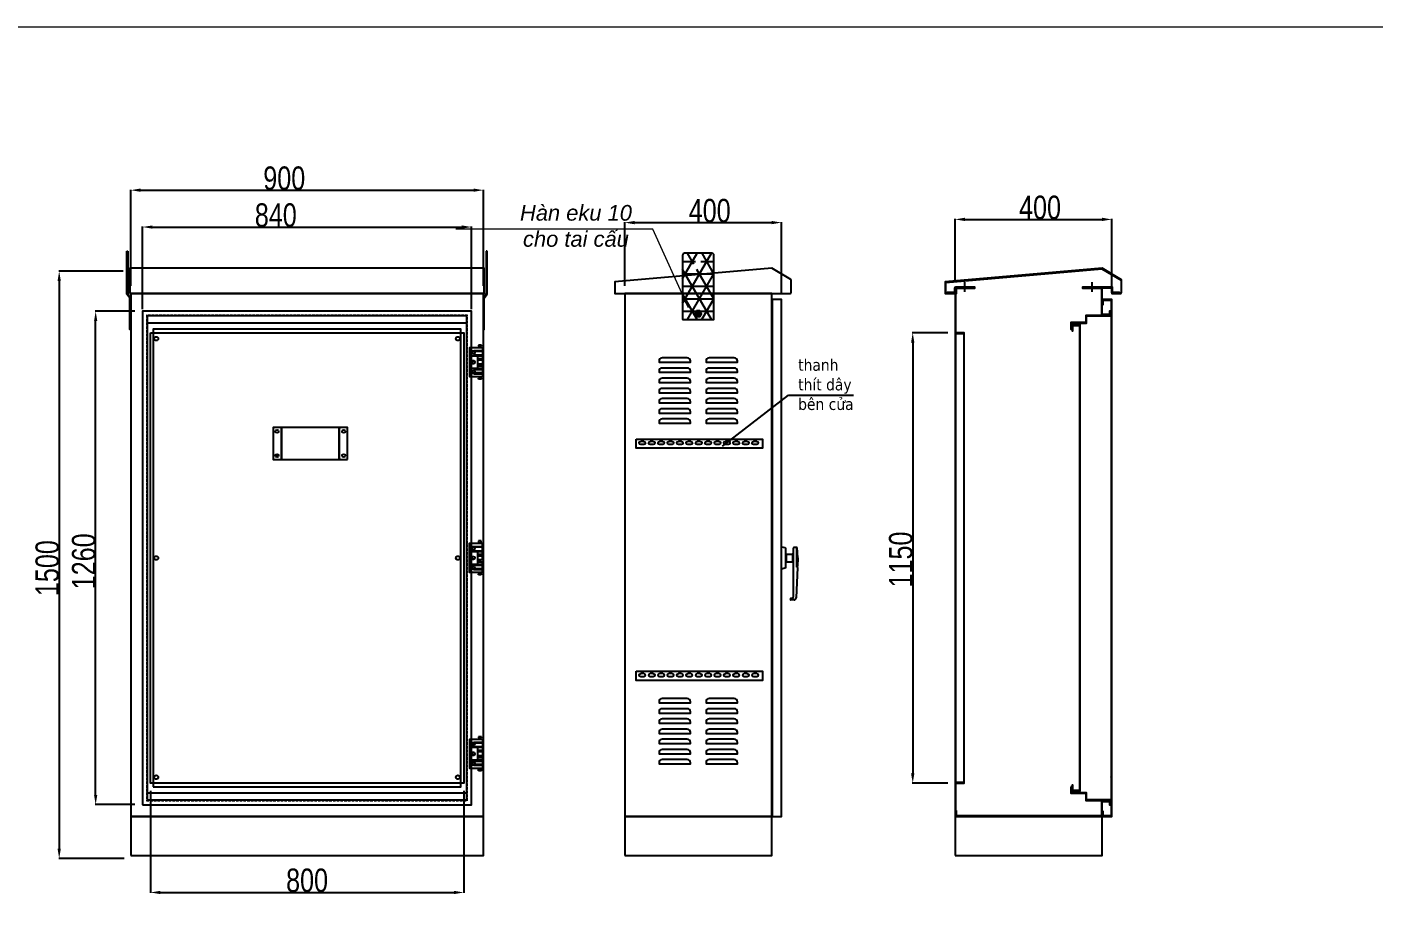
# Model space of a CAD drawing. Header units: inches. Extents: x 21 to 136330, y 8 to 58290.
# Drawn here: x 29458 to 32897, y 25747 to 28002 of the extents above; entities that cross this region are included whole.
import ezdxf
from ezdxf.enums import TextEntityAlignment as Align

# ---------------------------------------------------------------- set-up
doc = ezdxf.new("R2010")
doc.units = ezdxf.units.IN
doc.header["$MEASUREMENT"] = 0
doc.linetypes.add('EPL_DASH', pattern=[1, 0.5, -0.5])
doc.linetypes.add('HIDDEN', pattern=[9.525, 6.35, -3.175])
for name, color, linetype, lineweight in [('0 TĂNG CỨNG', 7, 'Continuous', 15), ('@.0.DM. NÉT ĐỨT', 8, 'HIDDEN', 9), ('ME-DIM', 8, 'Continuous', 13)]:
    doc.layers.add(name, color=color, linetype=linetype, lineweight=lineweight)
for name, color, linetype, transparency in [('@.0.DM. KÍCH THƯỚC', 8, 'Continuous', 0.2), ('@.0.DM. KÍCH THƯỚC @ 1', 8, 'Continuous', 0.2), ('@.DM. KÍCH THƯỚC', 8, 'Continuous', 0.2), ('@.DM. KÍCH THƯỚC @ 1', 8, 'Continuous', 0.2)]:
    doc.layers.add(name, color=color, linetype=linetype, transparency=transparency)
for name, color, linetype in [('@.0.DM. NÉT CHÍNH', 7, 'Continuous'), ('DIM', 96, 'Continuous'), ('equipments-cont.', 140, 'Continuous'), ('Text', 4, 'Continuous')]:
    doc.layers.add(name, color=color, linetype=linetype)
doc.styles.add('ARIAL', font='arial.ttf')
doc.styles.add('Note Text (ISO)', font='tahoma.ttf')
doc.styles.add('roman', font='roman.shx', dxfattribs={"width": 0.8})
doc.styles.add('Tahoma (Input Text)', font='tahoma.ttf')
doc.styles.add('TEXT-ELECTRICAL', font='')
doc.styles.get('TEXT-ELECTRICAL').set_extended_font_data('.VnArial NarrowH')
doc.dimstyles.new('Kích thước Duy Mạnh', dxfattribs={"dimtxt": 30, "dimasz": 25, "dimexe": 1.25, "dimexo": 20, "dimtad": 1, "dimdec": 1, "dimtxsty": 'roman', "dimcen": 2.5, "dimclrd": 8, "dimclre": 8, "dimclrt": 2, "dimadec": 0, "dimazin": 0, "dimtfac": 1, "dimtdec": 1, "dimtix": 1, "dimtmove": 0, "dimatfit": 3, "dimfxl": 1, "dimtfillclr": 1, "dimarcsym": 0})
doc.dimstyles.new('ME DIM 1-20', dxfattribs={"dimscale": 20, "dimtxt": 2, "dimasz": 1, "dimexe": 0.5, "dimexo": 0.5, "dimgap": 0.5, "dimtad": 1, "dimdec": 0, "dimzin": 0, "dimdsep": 46, "dimtxsty": 'TEXT-ELECTRICAL', "dimblk": 'OBLIQUE', "dimcen": 0, "dimdle": 0.5, "dimclrd": 256, "dimclre": 256, "dimclrt": 256, "dimadec": 0, "dimazin": 0, "dimtfac": 1, "dimtdec": 0, "dimtix": 1, "dimtofl": 0, "dimtmove": 0, "dimatfit": 3, "dimfxl": 1, "dimtolj": 1, "dimtzin": 0, "dimlwd": -1, "dimlwe": -1, "dimarcsym": 0})

# ---------------------------------------------------------------- blocks, each defined once
blk = doc.blocks.new('KHUNG KT1')
at = {"color": 7}
blk.add_lwpolyline([(0, 0), (7128, 0), (7128, -5040), (0, -5040)], close=True, dxfattribs=at)
at = {"color": 1, "style": 'Tahoma (Input Text)', "flags": 8}
for tag, p in [('#01', (328.9, -4851.1)), ('#03', (1514.7, -4846.3)), ('#05', (2819, -4851.1)), ('#07', (4424, -4851.1)), ('#09', (5172.9, -4851.1)), ('#02', (189.8, -4995.1)), ('#04', (1755.3, -4995.1)), ('#06', (2727.8, -4995.1)), ('#08', (4382.7, -4995.1)), ('#10', (5172.9, -4995.1))]:
    blk.add_attdef(tag, p, '', height=60, dxfattribs=at)
blk.add_attdef('#11', text='', height=60, dxfattribs=at).set_placement((6996, -4961.6), align=Align.CENTER)
at = {"layer": '0 TĂNG CỨNG', "color": 1, "style": 'ARIAL'}
blk.add_attdef('#12', (852.8, -4987.6), '', height=60, dxfattribs=at)
blk = doc.blocks.new('*D959')
at = {"layer": '@.DM. KÍCH THƯỚC', "color": 8, "lineweight": -2, "transparency": 16777216}
for p, q in [((29732.8, 27275.9), (29631.9, 27275.9)), ((29732.8, 26016.1), (29631.9, 26016.1))]:
    blk.add_line(p, q, dxfattribs=at)
at = {"layer": '@.DM. KÍCH THƯỚC', "lineweight": -2, "transparency": 16777216}
blk.add_line((29633.1, 26041.1), (29633.1, 27250.9), dxfattribs=at)
at = {"layer": '@.DM. KÍCH THƯỚC', "transparency": 16777216}
for points in [[(29629, 27250.9), (29637.3, 27250.9), (29633.1, 27275.9)], [(29629, 26041.1), (29637.3, 26041.1), (29633.1, 26016.1)]]:
    blk.add_solid(points, dxfattribs=at)
at = {"layer": 'Defpoints', "color": 0, "transparency": 16777216}
for p in [(29633.1, 27275.9), (29752.8, 27275.9), (29752.8, 26016.1)]:
    blk.add_point(p, dxfattribs=at)
at = {"layer": '@.DM. KÍCH THƯỚC', "color": 2, "transparency": 16777216, "insert": (29572.5, 26566), "char_height": 60, "attachment_point": 1, "rotation": 90, "style": 'roman'}
blk.add_mtext('1260', dxfattribs=at)
blk = doc.blocks.new('*D960')
at = {"layer": '@.DM. KÍCH THƯỚC', "color": 8, "lineweight": -2, "transparency": 16777216}
for p, q in [((29752.8, 27281), (29752.8, 27492.2)), ((30592.7, 27281), (30592.7, 27492.2))]:
    blk.add_line(p, q, dxfattribs=at)
at = {"layer": '@.DM. KÍCH THƯỚC', "lineweight": -2, "transparency": 16777216}
blk.add_line((29777.8, 27491), (30567.7, 27491), dxfattribs=at)
at = {"layer": '@.DM. KÍCH THƯỚC', "transparency": 16777216}
for points in [[(29777.8, 27495.1), (29777.8, 27486.8), (29752.8, 27491)], [(30567.7, 27495.1), (30567.7, 27486.8), (30592.7, 27491)]]:
    blk.add_solid(points, dxfattribs=at)
at = {"layer": 'Defpoints', "color": 0, "transparency": 16777216}
for p in [(30592.7, 27491), (29752.8, 27261), (30592.7, 27261)]:
    blk.add_point(p, dxfattribs=at)
at = {"layer": '@.DM. KÍCH THƯỚC', "color": 2, "transparency": 16777216, "insert": (30039.4, 27551.6), "char_height": 60, "attachment_point": 1, "style": 'roman'}
blk.add_mtext('840', dxfattribs=at)
blk = doc.blocks.new('*D964')
at = {"layer": '@.DM. KÍCH THƯỚC', "color": 8, "lineweight": -2, "transparency": 16777216}
for p, q in [((29703.3, 27378.5), (29538.8, 27378.5)), ((29705.8, 25878.7), (29538.8, 25878.7))]:
    blk.add_line(p, q, dxfattribs=at)
at = {"layer": '@.DM. KÍCH THƯỚC', "lineweight": -2, "transparency": 16777216}
blk.add_line((29540, 27353.5), (29540, 25903.7), dxfattribs=at)
at = {"layer": '@.DM. KÍCH THƯỚC', "transparency": 16777216}
for points in [[(29535.8, 27353.5), (29544.2, 27353.5), (29540, 27378.5)], [(29535.8, 25903.7), (29544.2, 25903.7), (29540, 25878.7)]]:
    blk.add_solid(points, dxfattribs=at)
at = {"layer": 'Defpoints', "color": 0, "transparency": 16777216}
for p in [(29723.3, 27378.5), (29540, 25878.7), (29725.8, 25878.7)]:
    blk.add_point(p, dxfattribs=at)
at = {"layer": '@.DM. KÍCH THƯỚC', "color": 2, "transparency": 16777216, "insert": (29479.4, 26548.6), "char_height": 60, "attachment_point": 1, "rotation": 90, "style": 'roman'}
blk.add_mtext('1500', dxfattribs=at)
blk = doc.blocks.new('*D965')
at = {"layer": '@.DM. KÍCH THƯỚC', "color": 8, "lineweight": -2, "transparency": 16777216}
for p, q in [((29722.8, 27340.9), (29722.8, 27586.4)), ((30622.8, 27340.9), (30622.8, 27586.4))]:
    blk.add_line(p, q, dxfattribs=at)
at = {"layer": '@.DM. KÍCH THƯỚC', "lineweight": -2, "transparency": 16777216}
blk.add_line((29747.8, 27585.1), (30597.8, 27585.1), dxfattribs=at)
at = {"layer": '@.DM. KÍCH THƯỚC', "transparency": 16777216}
for points in [[(29747.8, 27589.3), (29747.8, 27580.9), (29722.8, 27585.1)], [(30597.8, 27589.3), (30597.8, 27580.9), (30622.8, 27585.1)]]:
    blk.add_solid(points, dxfattribs=at)
at = {"layer": 'Defpoints', "color": 0, "transparency": 16777216}
for p in [(30622.8, 27585.1), (29722.8, 27320.9), (30622.8, 27320.9)]:
    blk.add_point(p, dxfattribs=at)
at = {"layer": '@.DM. KÍCH THƯỚC', "color": 2, "transparency": 16777216, "insert": (30061, 27645.7), "char_height": 60, "attachment_point": 1, "style": 'roman'}
blk.add_mtext('900', dxfattribs=at)
blk = doc.blocks.new('*D966')
at = {"layer": '@.DM. KÍCH THƯỚC', "color": 8, "lineweight": -2, "transparency": 16777216}
for p, q in [((31808.6, 27221), (31717.7, 27221)), ((31808.6, 26071), (31717.7, 26071))]:
    blk.add_line(p, q, dxfattribs=at)
at = {"layer": '@.DM. KÍCH THƯỚC', "lineweight": -2, "transparency": 16777216}
blk.add_line((31718.9, 27196), (31718.9, 26096), dxfattribs=at)
at = {"layer": '@.DM. KÍCH THƯỚC', "transparency": 16777216}
for points in [[(31714.7, 27196), (31723.1, 27196), (31718.9, 27221)], [(31714.7, 26096), (31723.1, 26096), (31718.9, 26071)]]:
    blk.add_solid(points, dxfattribs=at)
at = {"layer": 'Defpoints', "color": 0, "transparency": 16777216}
for p in [(31828.6, 27221), (31718.9, 26071), (31828.6, 26071)]:
    blk.add_point(p, dxfattribs=at)
at = {"layer": '@.DM. KÍCH THƯỚC', "color": 2, "transparency": 16777216, "insert": (31658.3, 26570.6), "char_height": 60, "attachment_point": 1, "rotation": 90, "style": 'roman'}
blk.add_mtext('1150', dxfattribs=at)
blk = doc.blocks.new('*D967')
at = {"layer": '@.DM. KÍCH THƯỚC', "color": 8, "lineweight": -2, "transparency": 16777216}
for p, q in [((31827.1, 27354.5), (31827.1, 27511.8)), ((32227.1, 27323), (32227.1, 27511.8))]:
    blk.add_line(p, q, dxfattribs=at)
at = {"layer": '@.DM. KÍCH THƯỚC', "lineweight": -2, "transparency": 16777216}
blk.add_line((31852.1, 27510.5), (32202.1, 27510.5), dxfattribs=at)
at = {"layer": '@.DM. KÍCH THƯỚC', "transparency": 16777216}
for points in [[(31852.1, 27514.7), (31852.1, 27506.3), (31827.1, 27510.5)], [(32202.1, 27514.7), (32202.1, 27506.3), (32227.1, 27510.5)]]:
    blk.add_solid(points, dxfattribs=at)
at = {"layer": 'Defpoints', "color": 0, "transparency": 16777216}
for p in [(32227.1, 27510.5), (31827.1, 27334.5), (32227.1, 27303)]:
    blk.add_point(p, dxfattribs=at)
at = {"layer": '@.DM. KÍCH THƯỚC', "color": 2, "transparency": 16777216, "insert": (31990.4, 27571.1), "char_height": 60, "attachment_point": 1, "style": 'roman'}
blk.add_mtext('400', dxfattribs=at)
blk = doc.blocks.new('*D968')
at = {"layer": '@.DM. KÍCH THƯỚC', "color": 8, "lineweight": -2, "transparency": 16777216}
for p, q in [((30983.8, 27341), (30983.8, 27503.5)), ((31383.8, 27323), (31383.8, 27503.5))]:
    blk.add_line(p, q, dxfattribs=at)
at = {"layer": '@.DM. KÍCH THƯỚC', "lineweight": -2, "transparency": 16777216}
blk.add_line((31008.8, 27502.3), (31358.8, 27502.3), dxfattribs=at)
at = {"layer": '@.DM. KÍCH THƯỚC', "transparency": 16777216}
for points in [[(31008.8, 27506.5), (31008.8, 27498.1), (30983.8, 27502.3)], [(31358.8, 27506.5), (31358.8, 27498.1), (31383.8, 27502.3)]]:
    blk.add_solid(points, dxfattribs=at)
at = {"layer": 'Defpoints', "color": 0, "transparency": 16777216}
for p in [(31383.8, 27502.3), (30983.8, 27321), (31383.8, 27303)]:
    blk.add_point(p, dxfattribs=at)
at = {"layer": '@.DM. KÍCH THƯỚC', "color": 2, "transparency": 16777216, "insert": (31147.1, 27562.9), "char_height": 60, "attachment_point": 1, "style": 'roman'}
blk.add_mtext('400', dxfattribs=at)
blk = doc.blocks.new('*D1002')
at = {"layer": '@.DM. KÍCH THƯỚC', "color": 8, "lineweight": -2, "transparency": 16777216}
for p, q in [((29772.8, 26051), (29772.8, 25790.6)), ((30572.8, 26051), (30572.8, 25790.6))]:
    blk.add_line(p, q, dxfattribs=at)
at = {"layer": '@.DM. KÍCH THƯỚC', "lineweight": -2, "transparency": 16777216}
blk.add_line((29797.8, 25791.8), (30547.8, 25791.8), dxfattribs=at)
at = {"layer": '@.DM. KÍCH THƯỚC', "transparency": 16777216}
for points in [[(29797.8, 25796), (29797.8, 25787.7), (29772.8, 25791.8)], [(30547.8, 25796), (30547.8, 25787.7), (30572.8, 25791.8)]]:
    blk.add_solid(points, dxfattribs=at)
at = {"layer": 'Defpoints', "color": 0, "transparency": 16777216}
for p in [(29772.8, 26071), (30572.8, 26071), (30572.8, 25791.8)]:
    blk.add_point(p, dxfattribs=at)
at = {"layer": '@.DM. KÍCH THƯỚC', "color": 2, "transparency": 16777216, "insert": (30172.8, 25822.5), "char_height": 60, "attachment_point": 5, "style": 'roman'}
blk.add_mtext('800', dxfattribs=at)
blk = doc.blocks.new('HL011-1-6')
at = {"color": 8}
for p, q in [((29.5, 81), (22.5, 81)), ((22.5, 81), (22.5, 78)), ((23.5, 78), (22.5, 78)), ((23.5, 75), (22.5, 75)), ((23.5, 75), (23.5, 78)), ((29.5, 78), (28.5, 78)), ((28.5, 75), (28.5, 78)), ((28.5, 75), (29.5, 75)), ((29.5, 78), (29.5, 81)), ((11, 56), (11, 54)), ((11, 56), (32, 56)), ((20, 54), (20, 21)), ((20, 47), (32, 47)), ((32, 42.5), (20, 42.5)), ((22.5, 56), (22.5, 54)), ((23.1, 47), (24, 44)), ((24, 44), (28, 44)), ((28.9, 47), (28, 44)), ((29.5, 54), (29.5, 56)), ((11, 21), (11, 19)), ((11, 19), (32, 19)), ((32, 32.5), (20, 32.5)), ((20, 28), (32, 28)), ((22.5, 19), (22.5, 21)), ((23.5, 0), (22.5, 0)), ((23.1, 28), (24, 31)), ((23.5, 0), (23.5, -3)), ((24, 31), (28, 31)), ((28.9, 28), (28, 31)), ((28.5, 0), (28.5, -3)), ((28.5, 0), (29.5, 0)), ((29.5, 21), (29.5, 19)), ((22.5, -6), (22.5, -3)), ((23.5, -3), (22.5, -3)), ((29.5, -6), (22.5, -6)), ((29.5, -3), (28.5, -3)), ((29.5, -3), (29.5, -6))]:
    blk.add_line(p, q, dxfattribs=at)
for points in [[(32, 19), (32, 0), (0, 0), (0, 75), (32, 75), (32, 56)], [(32, 28), (32, 21), (3, 21), (3, 54), (32, 54), (32, 47)], [(32, 42.5), (32, 32.5)]]:
    blk.add_lwpolyline(points, dxfattribs=at)
for points in [[(10, 67), (32, 67), (32, 65), (10, 65)], [(10, 8), (32, 8), (32, 10), (10, 10)]]:
    blk.add_lwpolyline(points, close=True, dxfattribs=at)
for centre in [(5.5, 62.5), (5.5, 37.5), (5.5, 12.5)]:
    blk.add_circle(centre, 3, dxfattribs=at)
blk = doc.blocks.new('Tai cau - 1')
h = blk.add_hatch(color=8)
h.paths.add_polyline_path([(-7.5, 200), (-10, 200), (-10, 182.5), (-7.5, 182.5)])
h.paths.add_polyline_path([(-7.5, 157.5), (-10, 157.5), (-10, 89.6), (-2.5, 79.6), (-2.5, 0), (0, 0), (0, 80), (-7.5, 90.4)])
at = {"color": 8}
for p, q in [((-10, 200), (-7.5, 200)), ((-10, 89.6), (-10, 200)), ((-7.5, 200), (-7.5, 90.4)), ((-2.5, 79.6), (-10, 89.6))]:
    blk.add_line(p, q, dxfattribs=at)
at = {"color": 2}
blk.add_lwpolyline([(-10, 182.5), (-7.5, 182.5), (-7.5, 157.5), (-10, 157.5)], close=True, dxfattribs=at)
at = {"color": 8}
blk.add_lwpolyline([(-7.5, 90.4), (0, 80), (0, 0), (-2.5, 0), (-2.5, 79.6)], dxfattribs=at)
blk = doc.blocks.new('TV-HTS4')
at = {"layer": 'equipments-cont.'}
for p, q in [((12, 10), (10, 12)), ((12, 10), (28, 10)), ((12, 10), (12, -10)), ((28, 10), (30, 12)), ((28, 10), (28, -10)), ((40, 26.4), (32, 26.4)), ((39, -21), (39, 26.4)), ((42, 0), (40, 26.4)), ((42, 0), (41.1, -21)), ((12, -10), (10, -12)), ((12, -10), (28, -10)), ((28, -10), (30, -12)), ((40.9, -24), (37.1, -102.1)), ((39, -23.5), (39, -21)), ((40.4, -23.5), (39, -23.5)), ((40.6, -21.5), (39.5, -21.5)), ((28, -102.4), (23.3, -103.3)), ((22.5, -104.3), (22.5, -106)), ((32.1, -107), (23.5, -107))]:
    blk.add_line(p, q, dxfattribs=at)
blk.add_lwpolyline([(0, 28.5), (8.5, 26.4, -0.344151), (10, 24.4), (10, -24.4, -0.344151), (8.5, -26.4), (0, -28.5)], format="xyb", close=True, dxfattribs=at)
blk.add_lwpolyline([(30, 24.4), (30, -100)], dxfattribs=at)
for centre, radius, start, end in [((32, 24.4), 2, 90, 180), ((39.5, -21), 0.5, 180, 270), ((40.4, -24), 0.5, 357.4899, 90), ((40.6, -21), 0.5, 270, 357.4899), ((27.5, -100), 2.5, 281.3099, 0), ((32.1, -102), 5, 270, 358.5193), ((23.5, -104.3), 1, 101.3099, 180), ((23.5, -106), 1, 180, 270)]:
    blk.add_arc(centre, radius, start, end, dxfattribs=at)
blk = doc.blocks.new('bl10')
h = blk.add_hatch()
h.set_pattern_fill('ANGLE', color=256, scale=0.5, style=0)
h.set_pattern_definition([(0, (-95209.8878, -16108.5042), (0, 3.4925), [2.54, -0.9525]), (90, (-95209.8878, -16108.5042), (-3.4925, 2e-16), [2.54, -0.9525])])
edge = h.paths.add_edge_path(flags=16)
edge.add_arc((0, 7.4), 5, 0, 360)
h.paths.add_polyline_path([(-4.2, 14.7), (-8.5, 7.4), (-4.2, 0), (4.2, 0), (8.5, 7.4), (4.2, 14.7)])
h = blk.add_hatch()
h.set_pattern_fill('DOTS', color=256, style=0)
h.set_pattern_definition([(0, (-95209.8878, -16108.5042), (0.79375, 1.5875), [0, -1.5875])])
edge = h.paths.add_edge_path()
edge.add_arc((0, 7.4), 5, 0, 360)
at = {"color": 252}
for p, q in [((-0.5, 7.4), (0.5, 7.4)), ((0, 6.9), (0, 7.9))]:
    blk.add_line(p, q, dxfattribs=at)
blk.add_lwpolyline([(-4.2, 14.7), (-8.5, 7.4), (-4.2, 0), (4.2, 0), (8.5, 7.4), (4.2, 14.7)], close=True)
blk.add_circle((0, 7.4), 5)
blk = doc.blocks.new('_Oblique')
at = {"color": 0, "linetype": 'ByBlock', "lineweight": -2}
blk.add_line((-0.5, -0.5), (0.5, 0.5), dxfattribs=at)
blk = doc.blocks.new('*U68')
blk.add_circle((-11.5, 10), 1.5)
at = {"layer": '@.0.DM. NÉT CHÍNH'}
for p, q in [((-3, 82), (-21.5, 82)), ((-21.5, 82), (-21.5, 0)), ((-3, 82), (0, 82)), ((0, 0), (0, 82)), ((1.5, 82), (0, 82)), ((145.7, 82), (1.5, 82)), ((145.7, 82), (147.2, 82)), ((147.2, 82), (147.2, 0)), ((147.2, 82), (150.2, 82)), ((168.7, 82), (150.2, 82)), ((168.7, 0), (168.7, 82)), ((-21.5, 0), (-3, 0)), ((1.5, 0), (145.7, 0)), ((145.7, 0), (147.2, 0)), ((150.2, 0), (147.2, 0)), ((150.2, 0), (168.7, 0))]:
    blk.add_line(p, q, dxfattribs=at)
at = {"layer": '@.0.DM. NÉT CHÍNH', "color": 8}
for p, q in [((0, 82), (0, 0)), ((147.2, 0), (147.2, 82))]:
    blk.add_line(p, q, dxfattribs=at)
at = {"layer": '@.0.DM. NÉT CHÍNH'}
for points in [[(168.7, 0), (168.7, 82), (-21.5, 82), (-21.5, 0)], [(147.2, 0), (147.2, 82), (0, 82), (0, 0)]]:
    blk.add_lwpolyline(points, close=True, dxfattribs=at)
for centre in [(-11.5, 72), (158.7, 72), (-11.5, 10), (158.7, 10)]:
    blk.add_circle(centre, 4, dxfattribs=at)
blk = doc.blocks.new('A$C7B5F0327')
at = {"color": 253}
for p, q in [((4, 8), (12, 8)), ((4, 0), (12, 0))]:
    blk.add_line(p, q, dxfattribs=at)
for centre, start, end in [((4, 4), 90, 270), ((12, 4), 270, 90)]:
    blk.add_arc(centre, 4, start, end, dxfattribs=at)
blk = doc.blocks.new('*U318')
at = {"layer": 'DIM', "color": 7, "linetype": 'EPL_DASH', "xscale": -1}
blk.add_blockref('A$C7B5F0327', (8, -4), dxfattribs=at)
blk = doc.blocks.new('*U319')
at = {"layer": '@.DM. KÍCH THƯỚC', "color": 0, "linetype": 'ByBlock', "lineweight": -2, "transparency": 16777216}
for p in [(0, 0), (24, 0), (48, 0), (72, 0), (96, 0), (120, 0), (144, 0), (168, 0), (192, 0), (216, 0), (240, 0), (264, 0), (288, 0)]:
    blk.add_blockref('*U318', p, dxfattribs=at)
blk = doc.blocks.new('*U320')
at = {"layer": 'DIM', "color": 7, "linetype": 'EPL_DASH', "xscale": -1}
blk.add_blockref('A$C7B5F0327', (8, -4), dxfattribs=at)
blk = doc.blocks.new('*U321')
at = {"layer": '@.DM. KÍCH THƯỚC', "color": 0, "linetype": 'ByBlock', "lineweight": -2, "transparency": 16777216}
for p in [(0, 0), (24, 0), (48, 0), (72, 0), (96, 0), (120, 0), (144, 0), (168, 0), (192, 0), (216, 0), (240, 0), (264, 0), (288, 0)]:
    blk.add_blockref('*U320', p, dxfattribs=at)

msp = doc.modelspace()

# ---------------------------------------------------------------- hatches: boundary and pattern name
h = msp.add_hatch()
h.set_pattern_fill('NET3', color=252, scale=10, style=0)
h.set_pattern_definition([(0, (-64054.212, 11147.08), (0, 31.75), []), (60, (-64054.212, 11147.08), (-27.496307, 15.875), []), (120, (-64054.212, 11147.08), (-27.496307, -15.875), [])])
edge = h.paths.add_edge_path()
edge.add_line((31131.3418, 27254.4972), (31211.3418, 27254.4972))
edge.add_line((31211.3418, 27254.4972), (31211.3418, 27418.9643))
edge.add_arc((31206.3418, 27418.9643), 5, 0, 90)
edge.add_line((31206.3418, 27423.9643), (31136.3418, 27423.9643))
edge.add_arc((31136.3418, 27418.9643), 5, 90, 180)
edge.add_line((31131.3418, 27418.9643), (31131.3418, 27254.4972))
edge = h.paths.add_edge_path(flags=16)
edge.add_arc((31171.3418, 27393.9643), 11.5, 0, 360)
h.paths.add_polyline_path([(31167.0918, 27276.8584), (31162.8418, 27269.4972), (31167.0918, 27262.1359), (31175.5918, 27262.1359), (31179.8418, 27269.4972), (31175.5918, 27276.8584)], flags=16)
edge = h.paths.add_edge_path(flags=0)
edge.add_arc((31171.3418, 27269.4972), 5, 0, 360)
edge = h.paths.add_edge_path(flags=0)
edge.add_line((31171.3418, 27268.9972), (31171.3418, 27269.9972))
edge = h.paths.add_edge_path(flags=0)
edge.add_line((31170.8418, 27269.4972), (31171.8418, 27269.4972))

# ---------------------------------------------------------------- linework, layer by layer
at = {"color": 252}
msp.add_lwpolyline([(31131.3418, 27254.4972), (31211.3418, 27254.4972), (31211.3418, 27418.9643, 0.414213562), (31206.3418, 27423.9643), (31136.3418, 27423.9643, 0.414213562), (31131.3418, 27418.9643)], format="xyb", close=True, dxfattribs=at)
at = {"color": 2}
for points in [[(31143.3436, 27156.9972), (31079.3436, 27156.9972, 0.414213562), (31071.3436, 27148.9972), (31071.3436, 27145.9972), (31151.3436, 27145.9972), (31151.3436, 27148.9972, 0.414213562)], [(31263.3436, 27156.9972), (31199.3436, 27156.9972, 0.414213562), (31191.3436, 27148.9972), (31191.3436, 27145.9972), (31271.3436, 27145.9972), (31271.3436, 27148.9972, 0.414213562)], [(31143.3436, 27130.9972), (31079.3436, 27130.9972, 0.414213562), (31071.3436, 27122.9972), (31071.3436, 27119.9972), (31151.3436, 27119.9972), (31151.3436, 27122.9972, 0.414213562)], [(31143.3436, 27104.9972), (31079.3436, 27104.9972, 0.414213562), (31071.3436, 27096.9972), (31071.3436, 27093.9972), (31151.3436, 27093.9972), (31151.3436, 27096.9972, 0.414213562)], [(31263.3436, 27130.9972), (31199.3436, 27130.9972, 0.414213562), (31191.3436, 27122.9972), (31191.3436, 27119.9972), (31271.3436, 27119.9972), (31271.3436, 27122.9972, 0.414213562)], [(31263.3436, 27104.9972), (31199.3436, 27104.9972, 0.414213562), (31191.3436, 27096.9972), (31191.3436, 27093.9972), (31271.3436, 27093.9972), (31271.3436, 27096.9972, 0.414213562)], [(31143.3436, 27078.9972), (31079.3436, 27078.9972, 0.414213562), (31071.3436, 27070.9972), (31071.3436, 27067.9972), (31151.3436, 27067.9972), (31151.3436, 27070.9972, 0.414213562)], [(31263.3436, 27078.9972), (31199.3436, 27078.9972, 0.414213562), (31191.3436, 27070.9972), (31191.3436, 27067.9972), (31271.3436, 27067.9972), (31271.3436, 27070.9972, 0.414213562)], [(31143.3436, 27052.9972), (31079.3436, 27052.9972, 0.414213562), (31071.3436, 27044.9972), (31071.3436, 27041.9972), (31151.3436, 27041.9972), (31151.3436, 27044.9972, 0.414213562)], [(31263.3436, 27052.9972), (31199.3436, 27052.9972, 0.414213562), (31191.3436, 27044.9972), (31191.3436, 27041.9972), (31271.3436, 27041.9972), (31271.3436, 27044.9972, 0.414213562)], [(31143.3436, 27026.9972), (31079.3436, 27026.9972, 0.414213562), (31071.3436, 27018.9972), (31071.3436, 27015.9972), (31151.3436, 27015.9972), (31151.3436, 27018.9972, 0.414213562)], [(31143.3436, 27000.9972), (31079.3436, 27000.9972, 0.414213562), (31071.3436, 26992.9972), (31071.3436, 26989.9972), (31151.3436, 26989.9972), (31151.3436, 26992.9972, 0.414213562)], [(31263.3436, 27026.9972), (31199.3436, 27026.9972, 0.414213562), (31191.3436, 27018.9972), (31191.3436, 27015.9972), (31271.3436, 27015.9972), (31271.3436, 27018.9972, 0.414213562)], [(31263.3436, 27000.9972), (31199.3436, 27000.9972, 0.414213562), (31191.3436, 26992.9972), (31191.3436, 26989.9972), (31271.3436, 26989.9972), (31271.3436, 26992.9972, 0.414213562)], [(31143.3436, 26286.9972), (31079.3436, 26286.9972, 0.414213562), (31071.3436, 26278.9972), (31071.3436, 26275.9972), (31151.3436, 26275.9972), (31151.3436, 26278.9972, 0.414213562)], [(31263.3436, 26286.9972), (31199.3436, 26286.9972, 0.414213562), (31191.3436, 26278.9972), (31191.3436, 26275.9972), (31271.3436, 26275.9972), (31271.3436, 26278.9972, 0.414213562)], [(31143.3436, 26260.9972), (31079.3436, 26260.9972, 0.414213562), (31071.3436, 26252.9972), (31071.3436, 26249.9972), (31151.3436, 26249.9972), (31151.3436, 26252.9972, 0.414213562)], [(31263.3436, 26260.9972), (31199.3436, 26260.9972, 0.414213562), (31191.3436, 26252.9972), (31191.3436, 26249.9972), (31271.3436, 26249.9972), (31271.3436, 26252.9972, 0.414213562)], [(31143.3436, 26234.9972), (31079.3436, 26234.9972, 0.414213562), (31071.3436, 26226.9972), (31071.3436, 26223.9972), (31151.3436, 26223.9972), (31151.3436, 26226.9972, 0.414213562)], [(31143.3436, 26208.9972), (31079.3436, 26208.9972, 0.414213562), (31071.3436, 26200.9972), (31071.3436, 26197.9972), (31151.3436, 26197.9972), (31151.3436, 26200.9972, 0.414213562)], [(31263.3436, 26234.9972), (31199.3436, 26234.9972, 0.414213562), (31191.3436, 26226.9972), (31191.3436, 26223.9972), (31271.3436, 26223.9972), (31271.3436, 26226.9972, 0.414213562)], [(31263.3436, 26208.9972), (31199.3436, 26208.9972, 0.414213562), (31191.3436, 26200.9972), (31191.3436, 26197.9972), (31271.3436, 26197.9972), (31271.3436, 26200.9972, 0.414213562)], [(31143.3436, 26182.9972), (31079.3436, 26182.9972, 0.414213562), (31071.3436, 26174.9972), (31071.3436, 26171.9972), (31151.3436, 26171.9972), (31151.3436, 26174.9972, 0.414213562)], [(31263.3436, 26182.9972), (31199.3436, 26182.9972, 0.414213562), (31191.3436, 26174.9972), (31191.3436, 26171.9972), (31271.3436, 26171.9972), (31271.3436, 26174.9972, 0.414213562)], [(31143.3436, 26156.9972), (31079.3436, 26156.9972, 0.414213562), (31071.3436, 26148.9972), (31071.3436, 26145.9972), (31151.3436, 26145.9972), (31151.3436, 26148.9972, 0.414213562)], [(31263.3436, 26156.9972), (31199.3436, 26156.9972, 0.414213562), (31191.3436, 26148.9972), (31191.3436, 26145.9972), (31271.3436, 26145.9972), (31271.3436, 26148.9972, 0.414213562)], [(31143.3436, 26130.9972), (31079.3436, 26130.9972, 0.414213562), (31071.3436, 26122.9972), (31071.3436, 26119.9972), (31151.3436, 26119.9972), (31151.3436, 26122.9972, 0.414213562)], [(31263.3436, 26130.9972), (31199.3436, 26130.9972, 0.414213562), (31191.3436, 26122.9972), (31191.3436, 26119.9972), (31271.3436, 26119.9972), (31271.3436, 26122.9972, 0.414213562)]]:
    msp.add_lwpolyline(points, format="xyb", close=True, dxfattribs=at)
at = {"layer": '@.0.DM. NÉT CHÍNH'}
for p, q in [((31852.1272, 27325.2466), (31852.1272, 27350.249)), ((32177.1272, 27325.2466), (32177.1272, 27350.249)), ((32225.6272, 26085.9972), (32225.6272, 26087.4972))]:
    msp.add_line(p, q, dxfattribs=at)
for points in [[(29720.25, 27320.9339), (30625.25, 27320.9339), (30625.25, 27385.8741), (29720.25, 27385.8741)], [(29722.75, 25985.9972), (30622.75, 25985.9972), (30622.75, 27320.9339), (29722.75, 27320.9339)], [(30983.8418, 25985.9972), (31358.8418, 25985.9972), (31358.8418, 27320.9394), (30983.8418, 27320.9394)], [(31360.3418, 25985.9972), (31383.8418, 25985.9972), (31383.8418, 27305.9972), (31360.3418, 27305.9972)], [(31828.6272, 25985.9972), (31828.6272, 27334.4972), (31827.1272, 27334.4972), (31827.1272, 25985.9972)], [(32225.6272, 27304.4972), (32225.6272, 25987.4972), (32205.1272, 25987.4972), (32205.1272, 25998.9972), (32203.6272, 25998.9972), (32203.6272, 25985.9972), (32227.1272, 25985.9972), (32227.1272, 27305.9972), (32203.6272, 27305.9972), (32203.6272, 27292.9972), (32205.1272, 27292.9972), (32205.1272, 27304.4972)], [(29752.75, 26015.9972), (30592.75, 26015.9972), (30592.75, 27275.9339), (29752.75, 27275.9339)], [(32124.1272, 27229.9972), (32124.1272, 27245.4972), (32162.6272, 27245.4972), (32162.6272, 27263.9972), (32222.6272, 27263.9972), (32222.6272, 27275.9972), (32221.1272, 27275.9972), (32221.1272, 27265.4972), (32161.1272, 27265.4972), (32161.1272, 27246.9972), (32122.6272, 27246.9972), (32122.6272, 27229.9972)], [(29764.75, 26027.9972), (30580.75, 26027.9972), (30580.75, 27263.9339), (29764.75, 27263.9339)], [(29764.75, 26046.4972), (30580.75, 26046.4972), (30580.75, 27245.4972), (29764.75, 27245.4972)], [(32144.6272, 27239.4972), (32144.6272, 26052.4972), (32127.6272, 26052.4972), (32127.6272, 26065.9972), (32126.1272, 26065.9972), (32126.1272, 26050.9972), (32146.1272, 26050.9972), (32146.1272, 27240.9972), (32126.1272, 27240.9972), (32126.1272, 27225.9972), (32127.6272, 27225.9972), (32127.6272, 27239.4972)], [(29780.25, 26061.9972), (30565.25, 26061.9972), (30565.25, 27229.9972), (29780.25, 27229.9972)], [(31828.6272, 27220.9972), (31828.6272, 27219.4972), (31849.1272, 27219.4972), (31849.1272, 26072.4972), (31828.6272, 26072.4972), (31828.6272, 26070.9972), (31850.6272, 26070.9972), (31850.6272, 27220.9972)], [(32122.6272, 26061.9972), (32122.6272, 26044.9972), (32161.1272, 26044.9972), (32161.1272, 26026.4972), (32221.1272, 26026.4972), (32221.1272, 26015.9972), (32222.6272, 26015.9972), (32222.6272, 26027.9972), (32162.6272, 26027.9972), (32162.6272, 26046.4972), (32124.1272, 26046.4972), (32124.1272, 26061.9972)], [(31830.6272, 26000.9972), (31829.1272, 26000.9972), (31829.1272, 25985.9972), (32202.1272, 25985.9972), (32202.1272, 26024.4972), (32220.6272, 26024.4972), (32220.6272, 26025.9972), (32200.6272, 26025.9972), (32200.6272, 25987.4972), (31830.6272, 25987.4972)], [(29722.75, 25885.9972), (30622.75, 25885.9972), (30622.75, 25985.9972), (29722.75, 25985.9972)], [(30983.8418, 25885.9972), (31358.8418, 25885.9972), (31358.8418, 25985.9972), (30983.8418, 25985.9972)], [(31827.1272, 25885.9972), (32202.1272, 25885.9972), (32202.1272, 25985.9972), (31827.1272, 25985.9972)]]:
    msp.add_lwpolyline(points, close=True, dxfattribs=at)
for points in [[(30960.3418, 27320.9972), (31383.8407, 27320.9362), (31405.8407, 27320.9339, 0.414213562), (31408.841, 27323.9335), (31408.8442, 27354.235, 0.263446003), (31407.388, 27356.8076), (31358.8473, 27385.9392), (30958.8418, 27350.9972), (30958.8418, 27320.9972)], [(31825.6272, 27334.4972), (31825.6272, 27325.4972, -0.414213562), (31824.1272, 27323.9972), (31807.1272, 27323.9972), (31807.1272, 27322.4972), (31824.1272, 27322.4972, 0.414213562), (31827.1272, 27325.4972), (31827.1272, 27334.4972, -0.414213562), (31828.6272, 27335.9972), (31877.1272, 27335.9972), (31877.1272, 27337.4972), (31828.6272, 27337.4972, 0.414213562)], [(31830.6272, 27332.9972, -0.414213562), (31832.1272, 27334.4972), (31877.1272, 27334.4972), (31877.1272, 27335.9972), (31832.1272, 27335.9972, 0.414213562), (31829.1272, 27332.9972), (31829.1272, 27320.9972), (31830.6272, 27320.9972)], [(32230.1272, 27322.4972), (32247.1272, 27322.4972), (32247.1272, 27323.9972), (32230.1272, 27323.9972, -0.414213562), (32228.6272, 27325.4972), (32228.6272, 27337.4972), (32152.1272, 27337.4972), (32152.1272, 27335.9972), (32227.1272, 27335.9972), (32227.1272, 27325.4972, 0.414213562)], [(32200.6272, 27332.9972), (32200.6272, 27265.9972), (32220.6272, 27265.9972), (32220.6272, 27267.4972), (32202.1272, 27267.4972), (32202.1272, 27332.9972, 0.414213562), (32199.1272, 27335.9972), (32152.1272, 27335.9972), (32152.1272, 27334.4972), (32199.1272, 27334.4972, -0.414213562)]]:
    msp.add_lwpolyline(points, format="xyb", close=True, dxfattribs=at)
for points in [[(31805.1272, 27320.9972), (31827.1272, 27320.9972), (31827.1272, 27322.4972), (31803.6272, 27322.4972), (31803.6272, 27349.6091), (32201.7714, 27384.4067), (32250.6297, 27355.0844), (32250.6265, 27323.9337, -0.414213562), (32249.1263, 27322.4339), (32227.1263, 27322.4362), (32227.1262, 27320.9362), (32249.1262, 27320.9339, 0.414213562), (32252.1265, 27323.9335), (32252.1298, 27355.9335), (32202.1327, 27385.9392), (31802.1272, 27350.9972), (31802.1272, 27320.9974), (31827.1272, 27320.9941)], [(30592.75, 27174.9972), (30597.25, 27174.9972, -1), (30597.25, 27166.9972), (30592.75, 27166.9972)], [(30592.75, 27149.9972), (30597.25, 27149.9972, -1), (30597.25, 27141.9972), (30592.75, 27141.9972)], [(30592.75, 27124.9972), (30597.25, 27124.9972, -1), (30597.25, 27116.9972), (30592.75, 27116.9972)], [(30592.75, 26674.9972), (30597.25, 26674.9972, -1), (30597.25, 26666.9972), (30592.75, 26666.9972)], [(30592.75, 26649.9972), (30597.25, 26649.9972, -1), (30597.25, 26641.9972), (30592.75, 26641.9972)], [(30592.75, 26624.9972), (30597.25, 26624.9972, -1), (30597.25, 26616.9972), (30592.75, 26616.9972)], [(30592.75, 26174.9972), (30597.25, 26174.9972, -1), (30597.25, 26166.9972), (30592.75, 26166.9972)], [(30592.75, 26149.9972), (30597.25, 26149.9972, -1), (30597.25, 26141.9972), (30592.75, 26141.9972)], [(30592.75, 26124.9972), (30597.25, 26124.9972, -1), (30597.25, 26116.9972), (30592.75, 26116.9972)]]:
    msp.add_lwpolyline(points, format="xyb", dxfattribs=at)
at = {"layer": '@.0.DM. NÉT CHÍNH', "color": 6}
msp.add_lwpolyline([(29772.75, 27220.9972), (30572.75, 27220.9972), (30572.75, 26070.9972), (29772.75, 26070.9972)], close=True, dxfattribs=at)
at = {"layer": '@.0.DM. NÉT CHÍNH', "color": 0}
msp.add_circle((31171.3418, 27269.4972), 6.5, dxfattribs=at)
at = {"layer": '@.0.DM. NÉT CHÍNH'}
for centre in [(29787.75, 27205.9972), (30557.75, 27205.9972), (29787.75, 26645.9972), (30557.75, 26645.9972), (29787.75, 26085.9972), (30557.75, 26085.9972)]:
    msp.add_circle(centre, 5, dxfattribs=at)
at = {"layer": '@.0.DM. NÉT ĐỨT'}
msp.add_lwpolyline([(29762.75, 26025.9972), (30582.75, 26025.9972), (30582.75, 27265.9339), (29762.75, 27265.9339)], close=True, dxfattribs=at)
at = {"layer": '@.DM. KÍCH THƯỚC'}
for points in [[(31012.5746, 26949.5831), (31335.6075, 26949.5831), (31335.6075, 26926.0905), (31012.5746, 26926.0905)], [(31012.5746, 26356.7785), (31335.6075, 26356.7785), (31335.6075, 26333.2859), (31012.5746, 26333.2859)]]:
    msp.add_lwpolyline(points, close=True, dxfattribs=at)

# ---------------------------------------------------------------- block references
at = {"color": 7}
for name, p in [('Tai cau - 1', (29722.75, 27229.7055)), ('HL011-1-6', (30588.25, 27108.4972)), ('HL011-1-6', (30587.623, 26608.4972)), ('HL011-1-6', (30588.25, 26108.4972))]:
    msp.add_blockref(name, p, dxfattribs=at)
at = {"color": 7, "xscale": -1}
msp.add_blockref('Tai cau - 1', (30622.75, 27229.7055), dxfattribs=at)
at = {"color": 252}
msp.add_blockref('bl10', (31171.3418, 27262.1359), dxfattribs=at)
at = {"layer": '0 TĂNG CỨNG', "color": 1, "xscale": 0.8792977987369557, "yscale": 0.8792977987369557, "zscale": 0.8792977987369557}
msp.add_blockref('KHUNG KT1', (26800.1213, 28001.9221), dxfattribs=at)
at = {"layer": '@.0.DM. NÉT CHÍNH'}
msp.add_blockref('*U68', (30107.6803, 26897.2322), dxfattribs=at)
at = {"layer": '@.DM. KÍCH THƯỚC'}
for name, p in [('*U319', (31028.5605, 26939.5831)), ('*U321', (31028.5605, 26346.7785))]:
    msp.add_blockref(name, p, dxfattribs=at)
at = {"layer": 'Text'}
msp.add_blockref('TV-HTS4', (31383.8418, 26645.9972), dxfattribs=at)

# ---------------------------------------------------------------- texts
at = {"color": 7, "insert": (30859.167, 27460.3289), "char_height": 40, "width": 704.873142, "attachment_point": 5, "style": 'ARIAL'}
msp.add_mtext('{\\fArial|b0|i1|c0|p34;Hàn eku 10\\Pcho tai cẩu\\P }', dxfattribs=at)
at = {"layer": '@.0.DM. KÍCH THƯỚC', "insert": (31426.4692, 27153.8982), "char_height": 30, "width": 269.497697, "attachment_point": 1, "style": 'Note Text (ISO)'}
msp.add_mtext('thanh \\Pthít dây\\Pbên cửa', dxfattribs=at)

# ---------------------------------------------------------------- dimensions: what is measured, and where the dimension line sits
at = {"layer": '@.DM. KÍCH THƯỚC @ 1', "color": 0}
for base, p1, p2, picture, middle in [((30622.75, 27585.1006), (29722.75, 27320.9339), (30622.75, 27320.9339), '*D965', (30122.75, 27585.1006)), ((31383.8418, 27502.2878), (30983.8418, 27320.9941), (31383.8418, 27302.9972), '*D968', (31208.8418, 27502.2878))]:
    dim = msp.add_linear_dim(base=base, p1=p1, p2=p2, dimstyle='Kích thước Duy Mạnh', override={"dimscale": 1, "dimtxt": 60, "dimdec": 0, "dimclrd": 256, "dimtdec": 0, "dimtix": 1, "dimtofl": 0, "dimtmove": 0, "dimatfit": 1}, dxfattribs=at)
    dim.commit()
    dim.dimension.update_dxf_attribs({"geometry": picture, "text_midpoint": middle, "dimtype": 128})
for base, p1, p2, angle, picture, middle in [((30592.6793, 27490.9607), (29752.8207, 27260.9972), (30592.6793, 27260.9972), 180, '*D960', (30101.0731, 27490.9607)), ((32227.1272, 27510.5005), (31827.1272, 27334.4972), (32227.1272, 27302.9972), 180, '*D967', (32052.1272, 27510.5005)), ((29540.0106, 25878.6551), (29723.25, 27378.532), (29725.8207, 25878.6551), 270, '*D964', (29540.0106, 26628.5935)), ((29633.1332, 27275.9339), (29752.75, 26016.0679), (29752.75, 27275.9339), 90, '*D959', (29633.1332, 26645.9972)), ((31718.9131, 26070.9972), (31828.6272, 27220.9972), (31828.6272, 26070.9972), 90, '*D966', (31718.9131, 26645.9972))]:
    dim = msp.add_linear_dim(base=base, p1=p1, p2=p2, angle=angle, dimstyle='Kích thước Duy Mạnh', override={"dimscale": 1, "dimtxt": 60, "dimdec": 0, "dimclrd": 256, "dimtdec": 0, "dimtix": 1, "dimtofl": 0, "dimtmove": 0, "dimatfit": 1}, dxfattribs=at)
    dim.commit()
    dim.dimension.update_dxf_attribs({"geometry": picture, "text_midpoint": middle, "dimtype": 128})
dim = msp.add_linear_dim(base=(30572.75, 25791.8372), p1=(29772.75, 26070.9972), p2=(30572.75, 26070.9972), dimstyle='Kích thước Duy Mạnh', override={"dimscale": 1, "dimtxt": 60, "dimdec": 0, "dimclrd": 256, "dimtdec": 0, "dimtix": 1, "dimtofl": 0, "dimtmove": 0, "dimatfit": 1}, dxfattribs=at)
dim.commit()
dim.dimension.update_dxf_attribs({"geometry": '*D1002', "text_midpoint": (30172.75, 25822.4622)})

# ---------------------------------------------------------------- leaders
at = {"layer": '@.0.DM. KÍCH THƯỚC @ 1', "annotation_type": 0, "has_hookline": 1, "hookline_direction": 0, "text_width": 140.8328}
msp.add_leader([(31232.9597, 26931.6445), (31401.4692, 27061.6498), (31426.4692, 27061.6498)], dimstyle='Kích thước Duy Mạnh', override={"dimscale": 1, "dimdec": 0, "dimclrd": 256, "dimtdec": 0}, dxfattribs=at)
at = {"layer": 'ME-DIM'}
msp.add_leader([(31146.3418, 27284.4972), (31055.5986, 27485.7234), (30552.2211, 27485.7234)], dimstyle='ME DIM 1-20', dxfattribs=at)

doc.saveas('drawing.dxf')
